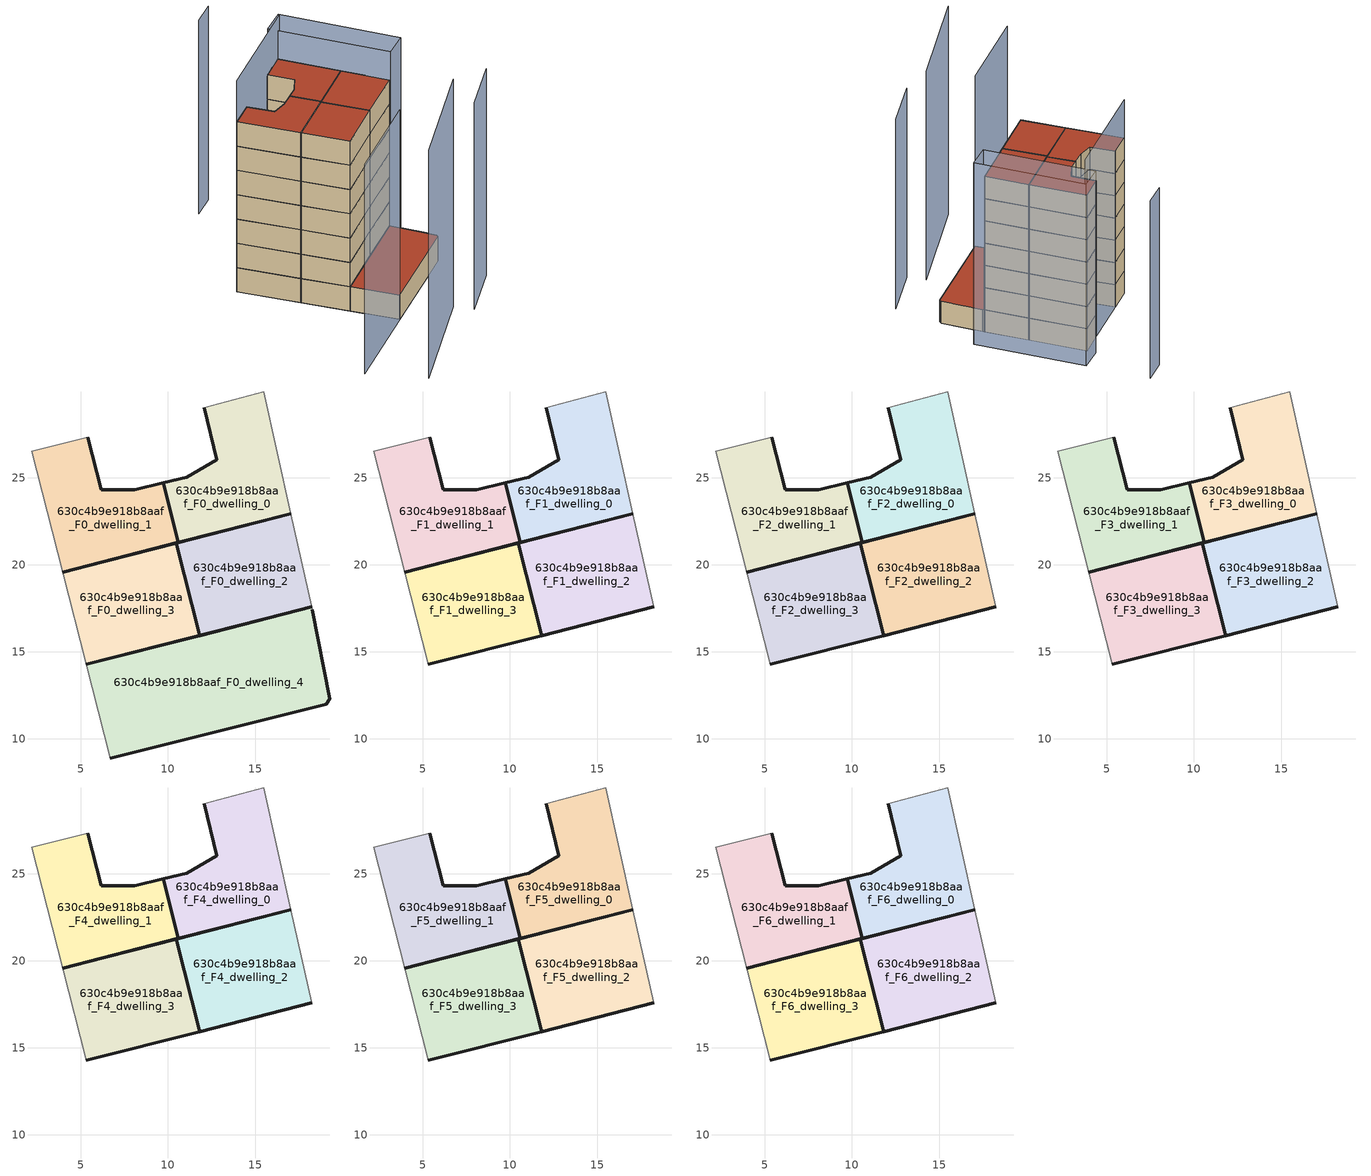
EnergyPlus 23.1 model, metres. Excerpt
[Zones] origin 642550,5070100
630c4b9e918b8aaf_F0_dwelling_0
 floor ground (EU_floor_Construction): 17.05,22.92 15.49,29.92 12.49,29.12 12.09,29.01 12.79,26.01 11.08,25.01 9.73,24.7 10.6,21.28 z0
 wall outside (EU_wall_Construction): 17.05,22.92 10.6,21.28 9.73,24.7 11.08,25.01 12.79,26.01 12.09,29.01 z0:3
 wall adiabatic (EU_wall_Construction): 12.09,29.01 12.49,29.12 15.49,29.92 17.05,22.92 z0:3
630c4b9e918b8aaf_F0_dwelling_1
 floor ground (EU_floor_Construction): 10.6,21.28 9.73,24.7 8.08,24.31 6.18,24.31 5.38,27.32 2.18,26.52 3.95,19.58 z0
 wall outside (EU_wall_Construction): 5.38,27.32 6.18,24.31 8.08,24.31 9.73,24.7 10.6,21.28 3.95,19.58 z0:3
 wall adiabatic (EU_wall_Construction): 3.95,19.58 2.18,26.52 5.38,27.32 z0:3
630c4b9e918b8aaf_F0_dwelling_2
 floor ground (EU_floor_Construction): 18.25,17.58 17.05,22.92 10.46,21.24 11.82,15.93 z0
 wall outside (EU_wall_Construction): 18.25,17.58 11.82,15.93 10.46,21.24 17.05,22.92 z0:3
 wall adiabatic (EU_wall_Construction): 17.05,22.92 18.25,17.58 z0:3
630c4b9e918b8aaf_F0_dwelling_3
 floor ground (EU_floor_Construction): 11.82,15.93 10.46,21.24 3.95,19.58 5.31,14.27 z0
 wall outside (EU_wall_Construction): 3.95,19.58 10.46,21.24 11.82,15.93 5.31,14.27 z0:3
 wall adiabatic (EU_wall_Construction): 5.31,14.27 3.95,19.58 z0:3
630c4b9e918b8aaf_F0_dwelling_4
 floor ground (EU_floor_Construction): 19.09,12 19.29,12.3 18.29,17.41 18.25,17.58 5.31,14.27 6.68,8.9 z0
 wall outside (EU_wall_Construction): 5.31,14.27 18.25,17.58 / 18.29,17.41 19.29,12.3 19.09,12 6.68,8.9 z0:3
 wall adiabatic (EU_wall_Construction): 6.68,8.9 5.31,14.27 / 18.25,17.58 18.29,17.41 z0:3
 roof outside (EU_roof_Construction): 18.29,17.41 19.29,12.3 19.09,12 6.68,8.9 5.31,14.27 18.25,17.58 z3
630c4b9e918b8aaf_F1_dwelling_0
 floor to 630c4b9e918b8aaf_F0_dwelling_0 (EU_floor_Construction): 17.05,22.92 15.49,29.92 12.49,29.12 12.09,29.01 12.78,26.01 11.08,25.01 9.73,24.7 10.6,21.28 z3
 wall outside (EU_wall_Construction): 17.05,22.92 10.6,21.28 9.73,24.7 11.08,25.01 12.79,26.01 12.09,29.01 z3:6
 wall adiabatic (EU_wall_Construction): 12.09,29.01 12.49,29.12 15.49,29.92 17.05,22.92 z3:6
630c4b9e918b8aaf_F1_dwelling_1
 floor to 630c4b9e918b8aaf_F0_dwelling_1 (EU_floor_Construction): 10.6,21.28 9.73,24.7 8.08,24.31 6.18,24.31 5.38,27.32 2.18,26.52 3.95,19.58 z3
 wall outside (EU_wall_Construction): 5.38,27.32 6.18,24.31 8.08,24.31 9.73,24.7 10.6,21.28 3.95,19.58 z3:6
 wall adiabatic (EU_wall_Construction): 3.95,19.58 2.18,26.52 5.38,27.32 z3:6
630c4b9e918b8aaf_F1_dwelling_2
 floor to 630c4b9e918b8aaf_F0_dwelling_2 (EU_floor_Construction): 18.25,17.58 17.05,22.92 10.46,21.24 11.82,15.93 z3
 wall outside (EU_wall_Construction): 18.25,17.58 11.82,15.93 10.46,21.24 17.05,22.92 z3:6
 wall adiabatic (EU_wall_Construction): 17.05,22.92 18.25,17.58 z3:6
630c4b9e918b8aaf_F1_dwelling_3
 floor to 630c4b9e918b8aaf_F0_dwelling_3 (EU_floor_Construction): 11.82,15.93 10.46,21.24 3.95,19.58 5.31,14.27 z3
 wall outside (EU_wall_Construction): 3.95,19.58 10.46,21.24 11.82,15.93 5.31,14.27 z3:6
 wall adiabatic (EU_wall_Construction): 5.31,14.27 3.95,19.58 z3:6
630c4b9e918b8aaf_F2_dwelling_0
 floor to 630c4b9e918b8aaf_F1_dwelling_0 (EU_floor_Construction): 17.05,22.92 15.49,29.92 12.49,29.12 12.09,29.01 12.78,26.01 11.08,25.01 9.73,24.7 10.6,21.28 z6
 wall outside (EU_wall_Construction): 17.05,22.92 10.6,21.28 9.73,24.7 11.08,25.01 12.79,26.01 12.09,29.01 z6:9
 wall adiabatic (EU_wall_Construction): 12.09,29.01 12.49,29.12 15.49,29.92 17.05,22.92 z6:9
630c4b9e918b8aaf_F2_dwelling_1
 floor to 630c4b9e918b8aaf_F1_dwelling_1 (EU_floor_Construction): 10.6,21.28 9.73,24.7 8.08,24.31 6.18,24.31 5.38,27.32 2.18,26.52 3.95,19.58 z6
 wall outside (EU_wall_Construction): 5.38,27.32 6.18,24.31 8.08,24.31 9.73,24.7 10.6,21.28 3.95,19.58 z6:9
 wall adiabatic (EU_wall_Construction): 3.95,19.58 2.18,26.52 5.38,27.32 z6:9
630c4b9e918b8aaf_F2_dwelling_2
 floor to 630c4b9e918b8aaf_F1_dwelling_2 (EU_floor_Construction): 18.25,17.58 17.05,22.92 10.46,21.24 11.82,15.93 z6
 wall outside (EU_wall_Construction): 18.25,17.58 11.82,15.93 10.46,21.24 17.05,22.92 z6:9
 wall adiabatic (EU_wall_Construction): 17.05,22.92 18.25,17.58 z6:9
630c4b9e918b8aaf_F2_dwelling_3
 floor to 630c4b9e918b8aaf_F1_dwelling_3 (EU_floor_Construction): 11.82,15.93 10.46,21.24 3.95,19.58 5.31,14.27 z6
 wall outside (EU_wall_Construction): 3.95,19.58 10.46,21.24 11.82,15.93 5.31,14.27 z6:9
 wall adiabatic (EU_wall_Construction): 5.31,14.27 3.95,19.58 z6:9
630c4b9e918b8aaf_F3_dwelling_0
 floor to 630c4b9e918b8aaf_F2_dwelling_0 (EU_floor_Construction): 17.05,22.92 15.49,29.92 12.49,29.12 12.09,29.01 12.78,26.01 11.08,25.01 9.73,24.7 10.6,21.28 z9
 wall outside (EU_wall_Construction): 17.05,22.92 10.6,21.28 9.73,24.7 11.08,25.01 12.79,26.01 12.09,29.01 z9:12
 wall adiabatic (EU_wall_Construction): 12.09,29.01 12.49,29.12 15.49,29.92 17.05,22.92 z9:12
630c4b9e918b8aaf_F3_dwelling_1
 floor to 630c4b9e918b8aaf_F2_dwelling_1 (EU_floor_Construction): 10.6,21.28 9.73,24.7 8.08,24.31 6.18,24.31 5.38,27.32 2.18,26.52 3.95,19.58 z9
 wall outside (EU_wall_Construction): 5.38,27.32 6.18,24.31 8.08,24.31 9.73,24.7 10.6,21.28 3.95,19.58 z9:12
 wall adiabatic (EU_wall_Construction): 3.95,19.58 2.18,26.52 5.38,27.32 z9:12
630c4b9e918b8aaf_F3_dwelling_2
 floor to 630c4b9e918b8aaf_F2_dwelling_2 (EU_floor_Construction): 18.25,17.58 17.05,22.92 10.46,21.24 11.82,15.93 z9
 wall outside (EU_wall_Construction): 18.25,17.58 11.82,15.93 10.46,21.24 17.05,22.92 z9:12
 wall adiabatic (EU_wall_Construction): 17.05,22.92 18.25,17.58 z9:12
630c4b9e918b8aaf_F3_dwelling_3
 floor to 630c4b9e918b8aaf_F2_dwelling_3 (EU_floor_Construction): 11.82,15.93 10.46,21.24 3.95,19.58 5.31,14.27 z9
 wall outside (EU_wall_Construction): 3.95,19.58 10.46,21.24 11.82,15.93 5.31,14.27 z9:12
 wall adiabatic (EU_wall_Construction): 5.31,14.27 3.95,19.58 z9:12
630c4b9e918b8aaf_F4_dwelling_0
 floor to 630c4b9e918b8aaf_F3_dwelling_0 (EU_floor_Construction): 17.05,22.92 15.49,29.92 12.49,29.12 12.09,29.01 12.78,26.01 11.08,25.01 9.73,24.7 10.6,21.28 z12
 wall outside (EU_wall_Construction): 17.05,22.92 10.6,21.28 9.73,24.7 11.08,25.01 12.79,26.01 12.09,29.01 z12:15
 wall adiabatic (EU_wall_Construction): 12.09,29.01 12.49,29.12 15.49,29.92 17.05,22.92 z12:15
630c4b9e918b8aaf_F4_dwelling_1
 floor to 630c4b9e918b8aaf_F3_dwelling_1 (EU_floor_Construction): 10.6,21.28 9.73,24.7 8.08,24.31 6.18,24.31 5.38,27.32 2.18,26.52 3.95,19.58 z12
 wall outside (EU_wall_Construction): 5.38,27.32 6.18,24.31 8.08,24.31 9.73,24.7 10.6,21.28 3.95,19.58 z12:15
 wall adiabatic (EU_wall_Construction): 3.95,19.58 2.18,26.52 5.38,27.32 z12:15
630c4b9e918b8aaf_F4_dwelling_2
 floor to 630c4b9e918b8aaf_F3_dwelling_2 (EU_floor_Construction): 18.25,17.58 17.05,22.92 10.46,21.24 11.82,15.93 z12
 wall outside (EU_wall_Construction): 18.25,17.58 11.82,15.93 10.46,21.24 17.05,22.92 z12:15
 wall adiabatic (EU_wall_Construction): 17.05,22.92 18.25,17.58 z12:15
630c4b9e918b8aaf_F4_dwelling_3
 floor to 630c4b9e918b8aaf_F3_dwelling_3 (EU_floor_Construction): 11.82,15.93 10.46,21.24 3.95,19.58 5.31,14.27 z12
 wall outside (EU_wall_Construction): 3.95,19.58 10.46,21.24 11.82,15.93 5.31,14.27 z12:15
 wall adiabatic (EU_wall_Construction): 5.31,14.27 3.95,19.58 z12:15
630c4b9e918b8aaf_F5_dwelling_0
 floor to 630c4b9e918b8aaf_F4_dwelling_0 (EU_floor_Construction): 17.05,22.92 15.49,29.92 12.49,29.12 12.09,29.01 12.78,26.01 11.08,25.01 9.73,24.7 10.6,21.28 z15
 wall outside (EU_wall_Construction): 17.05,22.92 10.6,21.28 9.73,24.7 11.08,25.01 12.79,26.01 12.09,29.01 z15:18
 wall adiabatic (EU_wall_Construction): 12.09,29.01 12.49,29.12 15.49,29.92 17.05,22.92 z15:18
630c4b9e918b8aaf_F5_dwelling_1
 floor to 630c4b9e918b8aaf_F4_dwelling_1 (EU_floor_Construction): 10.6,21.28 9.73,24.7 8.08,24.31 6.18,24.31 5.38,27.32 2.18,26.52 3.95,19.58 z15
 wall outside (EU_wall_Construction): 5.38,27.32 6.18,24.31 8.08,24.31 9.73,24.7 10.6,21.28 3.95,19.58 z15:18
 wall adiabatic (EU_wall_Construction): 3.95,19.58 2.18,26.52 5.38,27.32 z15:18
630c4b9e918b8aaf_F5_dwelling_2
 floor to 630c4b9e918b8aaf_F4_dwelling_2 (EU_floor_Construction): 18.25,17.58 17.05,22.92 10.46,21.24 11.82,15.93 z15
 wall outside (EU_wall_Construction): 18.25,17.58 11.82,15.93 10.46,21.24 17.05,22.92 z15:18
 wall adiabatic (EU_wall_Construction): 17.05,22.92 18.25,17.58 z15:18
630c4b9e918b8aaf_F5_dwelling_3
 floor to 630c4b9e918b8aaf_F4_dwelling_3 (EU_floor_Construction): 11.82,15.93 10.46,21.24 3.95,19.58 5.31,14.27 z15
 wall outside (EU_wall_Construction): 3.95,19.58 10.46,21.24 11.82,15.93 5.31,14.27 z15:18
 wall adiabatic (EU_wall_Construction): 5.31,14.27 3.95,19.58 z15:18
630c4b9e918b8aaf_F6_dwelling_0
 floor to 630c4b9e918b8aaf_F5_dwelling_0 (EU_floor_Construction): 17.05,22.92 15.49,29.92 12.49,29.12 12.09,29.01 12.78,26.01 11.08,25.01 9.73,24.7 10.6,21.28 z18
 wall outside (EU_wall_Construction): 17.05,22.92 10.6,21.28 9.73,24.7 11.08,25.01 12.79,26.01 12.09,29.01 z18:21
 wall adiabatic (EU_wall_Construction): 12.09,29.01 12.49,29.12 15.49,29.92 17.05,22.92 z18:21
 roof outside (EU_roof_Construction): 15.49,29.92 17.05,22.92 10.6,21.28 9.73,24.7 11.08,25.01 12.79,26.01 12.09,29.01 12.49,29.12 z21
630c4b9e918b8aaf_F6_dwelling_1
 floor to 630c4b9e918b8aaf_F5_dwelling_1 (EU_floor_Construction): 10.6,21.28 9.73,24.7 8.08,24.31 6.18,24.31 5.38,27.32 2.18,26.52 3.95,19.58 z18
 wall outside (EU_wall_Construction): 5.38,27.32 6.18,24.31 8.08,24.31 9.73,24.7 10.6,21.28 3.95,19.58 z18:21
 wall adiabatic (EU_wall_Construction): 3.95,19.58 2.18,26.52 5.38,27.32 z18:21
 roof outside (EU_roof_Construction): 9.73,24.7 10.6,21.28 3.95,19.58 2.18,26.52 5.38,27.32 6.18,24.31 8.08,24.31 z21
630c4b9e918b8aaf_F6_dwelling_2
 floor to 630c4b9e918b8aaf_F5_dwelling_2 (EU_floor_Construction): 18.25,17.58 17.05,22.92 10.46,21.24 11.82,15.93 z18
 wall outside (EU_wall_Construction): 18.25,17.58 11.82,15.93 10.46,21.24 17.05,22.92 z18:21
 wall adiabatic (EU_wall_Construction): 17.05,22.92 18.25,17.58 z18:21
 roof outside (EU_roof_Construction): 17.05,22.92 18.25,17.58 11.82,15.93 10.46,21.24 z21
630c4b9e918b8aaf_F6_dwelling_3
 floor to 630c4b9e918b8aaf_F5_dwelling_3 (EU_floor_Construction): 11.82,15.93 10.46,21.24 3.95,19.58 5.31,14.27 z18
 wall outside (EU_wall_Construction): 3.95,19.58 10.46,21.24 11.82,15.93 5.31,14.27 z18:21
 wall adiabatic (EU_wall_Construction): 5.31,14.27 3.95,19.58 z18:21
 roof outside (EU_roof_Construction): 10.46,21.24 11.82,15.93 5.31,14.27 3.95,19.58 z21
shading: -1.83,-0.2 11.96,5.58 z0:28.1; 12.73,3.38 19.33,6.07 z0:25.5; 18.29,31.61 21.24,18.05 / 21.24,18.05 18.21,17.39 / 18.21,17.39 15.26,30.96 / 15.26,30.96 18.29,31.61 z0:24.5; 6.68,8.9 -4.76,6 z0:25.9; 15.97,29.99 2.18,26.51 z0:26.1; 16.64,39.32 13.59,38.62 z0:23.9
[Building]
EU S2 Campaign: North Axis=0; Terrain=City; Solar Distribution=FullExterior
[Site:Location]
Lyon-Bron: Latitude=45.75; Longitude=5; Time Zone=1; Elevation=198
[SizingPeriod:WeatherFileDays]
AnnualSizingPeriod: Begin Month=1; Begin Day of Month=1; End Month=12; End Day of Month=31; Day of Week for Start Day=Monday; Use Weather File Daylight Saving Period=No; Use Weather File Rain and Snow Indicators=No
[MATERIAL]
EU_InternalMass_Material: Roughness=MediumRough; Thickness=0.1; Conductivity=1; Density=1800; Specific Heat=900; Thermal Absorptance=0.9; Solar Absorptance=0.7; Visible Absorptance=0.7
[MATERIAL:NOMASS] Roughness=MediumRough; Thermal Absorptance=0.9; Solar Absorptance=0.7; Visible Absorptance=0.7
Name | Thermal Resistance
EU_wall_NoMass | 0.776494
EU_roof_NoMass | 0.486893
EU_floor_NoMass | 0.421597
[CONSTRUCTION]
EU_wall_Construction: EU_wall_NoMass
EU_roof_Construction: EU_roof_NoMass
EU_floor_Construction: EU_floor_NoMass
EU_InternalMass_Construction: EU_InternalMass_Material
[ZONE] Type=1; Multiplier=1; Ceiling Height=autocalculate; Floor Area=autocalculate; Part of Total Floor Area=Yes
Name | Volume
630c4b9e918b8aaf_F0_dwelling_0; 630c4b9e918b8aaf_F1_dwelling_1; 630c4b9e918b8aaf_F2_dwelling_1; 630c4b9e918b8aaf_F3_dwelling_1; 630c4b9e918b8aaf_F4_dwelling_1; 630c4b9e918b8aaf_F5_dwelling_1; 630c4b9e918b8aaf_F6_dwelling_1 | 110.386
630c4b9e918b8aaf_F1_dwelling_0; 630c4b9e918b8aaf_F2_dwelling_0; 630c4b9e918b8aaf_F3_dwelling_0; 630c4b9e918b8aaf_F4_dwelling_0; 630c4b9e918b8aaf_F5_dwelling_0; 630c4b9e918b8aaf_F6_dwelling_0; 630c4b9e918b8aaf_F0_dwelling_1 | 110.385
630c4b9e918b8aaf_F0_dwelling_2; 630c4b9e918b8aaf_F1_dwelling_2; 630c4b9e918b8aaf_F2_dwelling_2; 630c4b9e918b8aaf_F3_dwelling_2; 630c4b9e918b8aaf_F4_dwelling_2; 630c4b9e918b8aaf_F5_dwelling_2; 630c4b9e918b8aaf_F6_dwelling_2 | 110.393
630c4b9e918b8aaf_F0_dwelling_3; 630c4b9e918b8aaf_F1_dwelling_3; 630c4b9e918b8aaf_F2_dwelling_3; 630c4b9e918b8aaf_F3_dwelling_3; 630c4b9e918b8aaf_F4_dwelling_3; 630c4b9e918b8aaf_F5_dwelling_3; 630c4b9e918b8aaf_F6_dwelling_3 | 110.382
630c4b9e918b8aaf_F0_dwelling_4 | 220.786
[INTERNALMASS] Construction=EU_InternalMass_Construction
Name | Zone or ZoneList | Surface Area
630c4b9e918b8aaf_F0_dwelling_0_EU_InternalMass | 630c4b9e918b8aaf_F0_dwelling_0 | 36.7947
630c4b9e918b8aaf_F0_dwelling_1_EU_InternalMass | 630c4b9e918b8aaf_F0_dwelling_1 | 36.7956
630c4b9e918b8aaf_F0_dwelling_2_EU_InternalMass | 630c4b9e918b8aaf_F0_dwelling_2 | 36.7975
630c4b9e918b8aaf_F0_dwelling_3_EU_InternalMass | 630c4b9e918b8aaf_F0_dwelling_3 | 36.7942
630c4b9e918b8aaf_F0_dwelling_4_EU_InternalMass | 630c4b9e918b8aaf_F0_dwelling_4 | 73.5954
630c4b9e918b8aaf_F1_dwelling_0_EU_InternalMass | 630c4b9e918b8aaf_F1_dwelling_0 | 55.1936
630c4b9e918b8aaf_F1_dwelling_1_EU_InternalMass | 630c4b9e918b8aaf_F1_dwelling_1 | 55.1992
630c4b9e918b8aaf_F1_dwelling_2_EU_InternalMass | 630c4b9e918b8aaf_F1_dwelling_2 | 55.1929
630c4b9e918b8aaf_F1_dwelling_3_EU_InternalMass | 630c4b9e918b8aaf_F1_dwelling_3 | 55.1952
630c4b9e918b8aaf_F2_dwelling_0_EU_InternalMass | 630c4b9e918b8aaf_F2_dwelling_0 | 55.1936
630c4b9e918b8aaf_F2_dwelling_1_EU_InternalMass | 630c4b9e918b8aaf_F2_dwelling_1 | 55.1992
630c4b9e918b8aaf_F2_dwelling_2_EU_InternalMass | 630c4b9e918b8aaf_F2_dwelling_2 | 55.1929
630c4b9e918b8aaf_F2_dwelling_3_EU_InternalMass | 630c4b9e918b8aaf_F2_dwelling_3 | 55.1952
630c4b9e918b8aaf_F3_dwelling_0_EU_InternalMass | 630c4b9e918b8aaf_F3_dwelling_0 | 55.1936
630c4b9e918b8aaf_F3_dwelling_1_EU_InternalMass | 630c4b9e918b8aaf_F3_dwelling_1 | 55.1992
630c4b9e918b8aaf_F3_dwelling_2_EU_InternalMass | 630c4b9e918b8aaf_F3_dwelling_2 | 55.1929
630c4b9e918b8aaf_F3_dwelling_3_EU_InternalMass | 630c4b9e918b8aaf_F3_dwelling_3 | 55.1952
630c4b9e918b8aaf_F4_dwelling_0_EU_InternalMass | 630c4b9e918b8aaf_F4_dwelling_0 | 55.1936
630c4b9e918b8aaf_F4_dwelling_1_EU_InternalMass | 630c4b9e918b8aaf_F4_dwelling_1 | 55.1992
630c4b9e918b8aaf_F4_dwelling_2_EU_InternalMass | 630c4b9e918b8aaf_F4_dwelling_2 | 55.1929
630c4b9e918b8aaf_F4_dwelling_3_EU_InternalMass | 630c4b9e918b8aaf_F4_dwelling_3 | 55.1952
630c4b9e918b8aaf_F5_dwelling_0_EU_InternalMass | 630c4b9e918b8aaf_F5_dwelling_0 | 55.1936
630c4b9e918b8aaf_F5_dwelling_1_EU_InternalMass | 630c4b9e918b8aaf_F5_dwelling_1 | 55.1992
630c4b9e918b8aaf_F5_dwelling_2_EU_InternalMass | 630c4b9e918b8aaf_F5_dwelling_2 | 55.1929
630c4b9e918b8aaf_F5_dwelling_3_EU_InternalMass | 630c4b9e918b8aaf_F5_dwelling_3 | 55.1952
630c4b9e918b8aaf_F6_dwelling_0_EU_InternalMass | 630c4b9e918b8aaf_F6_dwelling_0 | 55.1936
630c4b9e918b8aaf_F6_dwelling_1_EU_InternalMass | 630c4b9e918b8aaf_F6_dwelling_1 | 55.1992
630c4b9e918b8aaf_F6_dwelling_2_EU_InternalMass | 630c4b9e918b8aaf_F6_dwelling_2 | 55.1929
630c4b9e918b8aaf_F6_dwelling_3_EU_InternalMass | 630c4b9e918b8aaf_F6_dwelling_3 | 55.1952
[OTHEREQUIPMENT] Fuel Type=Electricity; Design Level Calculation Method=Watts/Area; Power per Zone Floor Area=1; Fraction Latent=0; Fraction Radiant=0; Fraction Lost=0; Carbon Dioxide Generation Rate=0; EndUse Subcategory=EU_Step8_InternalGains
Name | Zone or ZoneList or Space or SpaceList | Schedule
EU_Step8_InternalGain_630c4b9e918b8aaf_F0_dwelling_0_f000 | 630c4b9e918b8aaf_F0_dwelling_0 | EU_Step8_GainSchedule_630c4b9e918b8aaf_F0_dwelling_0_f000
EU_Step8_InternalGain_630c4b9e918b8aaf_F0_dwelling_1_f000 | 630c4b9e918b8aaf_F0_dwelling_1 | EU_Step8_GainSchedule_630c4b9e918b8aaf_F0_dwelling_1_f000
EU_Step8_InternalGain_630c4b9e918b8aaf_F0_dwelling_2_f000 | 630c4b9e918b8aaf_F0_dwelling_2 | EU_Step8_GainSchedule_630c4b9e918b8aaf_F0_dwelling_2_f000
EU_Step8_InternalGain_630c4b9e918b8aaf_F0_dwelling_3_f000 | 630c4b9e918b8aaf_F0_dwelling_3 | EU_Step8_GainSchedule_630c4b9e918b8aaf_F0_dwelling_3_f000
EU_Step8_InternalGain_630c4b9e918b8aaf_F0_dwelling_4_f000 | 630c4b9e918b8aaf_F0_dwelling_4 | EU_Step8_GainSchedule_630c4b9e918b8aaf_F0_dwelling_4_f000
EU_Step8_InternalGain_630c4b9e918b8aaf_F1_dwelling_0_f000 | 630c4b9e918b8aaf_F1_dwelling_0 | EU_Step8_GainSchedule_630c4b9e918b8aaf_F1_dwelling_0_f000
EU_Step8_InternalGain_630c4b9e918b8aaf_F1_dwelling_1_f000 | 630c4b9e918b8aaf_F1_dwelling_1 | EU_Step8_GainSchedule_630c4b9e918b8aaf_F1_dwelling_1_f000
EU_Step8_InternalGain_630c4b9e918b8aaf_F1_dwelling_2_f000 | 630c4b9e918b8aaf_F1_dwelling_2 | EU_Step8_GainSchedule_630c4b9e918b8aaf_F1_dwelling_2_f000
EU_Step8_InternalGain_630c4b9e918b8aaf_F1_dwelling_3_f000 | 630c4b9e918b8aaf_F1_dwelling_3 | EU_Step8_GainSchedule_630c4b9e918b8aaf_F1_dwelling_3_f000
EU_Step8_InternalGain_630c4b9e918b8aaf_F2_dwelling_0_f000 | 630c4b9e918b8aaf_F2_dwelling_0 | EU_Step8_GainSchedule_630c4b9e918b8aaf_F2_dwelling_0_f000
EU_Step8_InternalGain_630c4b9e918b8aaf_F2_dwelling_1_f000 | 630c4b9e918b8aaf_F2_dwelling_1 | EU_Step8_GainSchedule_630c4b9e918b8aaf_F2_dwelling_1_f000
EU_Step8_InternalGain_630c4b9e918b8aaf_F2_dwelling_2_f000 | 630c4b9e918b8aaf_F2_dwelling_2 | EU_Step8_GainSchedule_630c4b9e918b8aaf_F2_dwelling_2_f000
EU_Step8_InternalGain_630c4b9e918b8aaf_F2_dwelling_3_f000 | 630c4b9e918b8aaf_F2_dwelling_3 | EU_Step8_GainSchedule_630c4b9e918b8aaf_F2_dwelling_3_f000
EU_Step8_InternalGain_630c4b9e918b8aaf_F3_dwelling_0_f000 | 630c4b9e918b8aaf_F3_dwelling_0 | EU_Step8_GainSchedule_630c4b9e918b8aaf_F3_dwelling_0_f000
EU_Step8_InternalGain_630c4b9e918b8aaf_F3_dwelling_1_f000 | 630c4b9e918b8aaf_F3_dwelling_1 | EU_Step8_GainSchedule_630c4b9e918b8aaf_F3_dwelling_1_f000
EU_Step8_InternalGain_630c4b9e918b8aaf_F3_dwelling_2_f000 | 630c4b9e918b8aaf_F3_dwelling_2 | EU_Step8_GainSchedule_630c4b9e918b8aaf_F3_dwelling_2_f000
EU_Step8_InternalGain_630c4b9e918b8aaf_F3_dwelling_3_f000 | 630c4b9e918b8aaf_F3_dwelling_3 | EU_Step8_GainSchedule_630c4b9e918b8aaf_F3_dwelling_3_f000
EU_Step8_InternalGain_630c4b9e918b8aaf_F4_dwelling_0_f000 | 630c4b9e918b8aaf_F4_dwelling_0 | EU_Step8_GainSchedule_630c4b9e918b8aaf_F4_dwelling_0_f000
EU_Step8_InternalGain_630c4b9e918b8aaf_F4_dwelling_1_f000 | 630c4b9e918b8aaf_F4_dwelling_1 | EU_Step8_GainSchedule_630c4b9e918b8aaf_F4_dwelling_1_f000
EU_Step8_InternalGain_630c4b9e918b8aaf_F4_dwelling_2_f000 | 630c4b9e918b8aaf_F4_dwelling_2 | EU_Step8_GainSchedule_630c4b9e918b8aaf_F4_dwelling_2_f000
EU_Step8_InternalGain_630c4b9e918b8aaf_F4_dwelling_3_f000 | 630c4b9e918b8aaf_F4_dwelling_3 | EU_Step8_GainSchedule_630c4b9e918b8aaf_F4_dwelling_3_f000
EU_Step8_InternalGain_630c4b9e918b8aaf_F5_dwelling_0_f000 | 630c4b9e918b8aaf_F5_dwelling_0 | EU_Step8_GainSchedule_630c4b9e918b8aaf_F5_dwelling_0_f000
EU_Step8_InternalGain_630c4b9e918b8aaf_F5_dwelling_1_f000 | 630c4b9e918b8aaf_F5_dwelling_1 | EU_Step8_GainSchedule_630c4b9e918b8aaf_F5_dwelling_1_f000
EU_Step8_InternalGain_630c4b9e918b8aaf_F5_dwelling_2_f000 | 630c4b9e918b8aaf_F5_dwelling_2 | EU_Step8_GainSchedule_630c4b9e918b8aaf_F5_dwelling_2_f000
EU_Step8_InternalGain_630c4b9e918b8aaf_F5_dwelling_3_f000 | 630c4b9e918b8aaf_F5_dwelling_3 | EU_Step8_GainSchedule_630c4b9e918b8aaf_F5_dwelling_3_f000
EU_Step8_InternalGain_630c4b9e918b8aaf_F6_dwelling_0_f000 | 630c4b9e918b8aaf_F6_dwelling_0 | EU_Step8_GainSchedule_630c4b9e918b8aaf_F6_dwelling_0_f000
EU_Step8_InternalGain_630c4b9e918b8aaf_F6_dwelling_1_f000 | 630c4b9e918b8aaf_F6_dwelling_1 | EU_Step8_GainSchedule_630c4b9e918b8aaf_F6_dwelling_1_f000
EU_Step8_InternalGain_630c4b9e918b8aaf_F6_dwelling_2_f000 | 630c4b9e918b8aaf_F6_dwelling_2 | EU_Step8_GainSchedule_630c4b9e918b8aaf_F6_dwelling_2_f000
EU_Step8_InternalGain_630c4b9e918b8aaf_F6_dwelling_3_f000 | 630c4b9e918b8aaf_F6_dwelling_3 | EU_Step8_GainSchedule_630c4b9e918b8aaf_F6_dwelling_3_f000
[ZONEVENTILATION:DESIGNFLOWRATE] Schedule=EU_AlwaysOn; Design Flow Rate Calculation Method=AirChanges/Hour; Air Changes per Hour=0.693814; Ventilation Type=Natural; Fan Pressure Rise=0; Fan Total Efficiency=1; Constant Term Coefficient=1; Temperature Term Coefficient=0; Velocity Term Coefficient=0; Velocity Squared Term Coefficient=0; Minimum Indoor Temperature=-100; Maximum Indoor Temperature=100; Delta Temperature=-100; Minimum Outdoor Temperature=-100; Maximum Outdoor Temperature=100; Maximum Wind Speed=40
Name | Zone or ZoneList or Space or SpaceList
EU_ConstantAir_630c4b9e918b8aaf_F0_dwelling_0 | 630c4b9e918b8aaf_F0_dwelling_0
EU_ConstantAir_630c4b9e918b8aaf_F0_dwelling_1 | 630c4b9e918b8aaf_F0_dwelling_1
EU_ConstantAir_630c4b9e918b8aaf_F0_dwelling_2 | 630c4b9e918b8aaf_F0_dwelling_2
EU_ConstantAir_630c4b9e918b8aaf_F0_dwelling_3 | 630c4b9e918b8aaf_F0_dwelling_3
EU_ConstantAir_630c4b9e918b8aaf_F0_dwelling_4 | 630c4b9e918b8aaf_F0_dwelling_4
EU_ConstantAir_630c4b9e918b8aaf_F1_dwelling_0 | 630c4b9e918b8aaf_F1_dwelling_0
EU_ConstantAir_630c4b9e918b8aaf_F1_dwelling_1 | 630c4b9e918b8aaf_F1_dwelling_1
EU_ConstantAir_630c4b9e918b8aaf_F1_dwelling_2 | 630c4b9e918b8aaf_F1_dwelling_2
EU_ConstantAir_630c4b9e918b8aaf_F1_dwelling_3 | 630c4b9e918b8aaf_F1_dwelling_3
EU_ConstantAir_630c4b9e918b8aaf_F2_dwelling_0 | 630c4b9e918b8aaf_F2_dwelling_0
EU_ConstantAir_630c4b9e918b8aaf_F2_dwelling_1 | 630c4b9e918b8aaf_F2_dwelling_1
EU_ConstantAir_630c4b9e918b8aaf_F2_dwelling_2 | 630c4b9e918b8aaf_F2_dwelling_2
EU_ConstantAir_630c4b9e918b8aaf_F2_dwelling_3 | 630c4b9e918b8aaf_F2_dwelling_3
EU_ConstantAir_630c4b9e918b8aaf_F3_dwelling_0 | 630c4b9e918b8aaf_F3_dwelling_0
EU_ConstantAir_630c4b9e918b8aaf_F3_dwelling_1 | 630c4b9e918b8aaf_F3_dwelling_1
EU_ConstantAir_630c4b9e918b8aaf_F3_dwelling_2 | 630c4b9e918b8aaf_F3_dwelling_2
EU_ConstantAir_630c4b9e918b8aaf_F3_dwelling_3 | 630c4b9e918b8aaf_F3_dwelling_3
EU_ConstantAir_630c4b9e918b8aaf_F4_dwelling_0 | 630c4b9e918b8aaf_F4_dwelling_0
EU_ConstantAir_630c4b9e918b8aaf_F4_dwelling_1 | 630c4b9e918b8aaf_F4_dwelling_1
EU_ConstantAir_630c4b9e918b8aaf_F4_dwelling_2 | 630c4b9e918b8aaf_F4_dwelling_2
EU_ConstantAir_630c4b9e918b8aaf_F4_dwelling_3 | 630c4b9e918b8aaf_F4_dwelling_3
EU_ConstantAir_630c4b9e918b8aaf_F5_dwelling_0 | 630c4b9e918b8aaf_F5_dwelling_0
EU_ConstantAir_630c4b9e918b8aaf_F5_dwelling_1 | 630c4b9e918b8aaf_F5_dwelling_1
EU_ConstantAir_630c4b9e918b8aaf_F5_dwelling_2 | 630c4b9e918b8aaf_F5_dwelling_2
EU_ConstantAir_630c4b9e918b8aaf_F5_dwelling_3 | 630c4b9e918b8aaf_F5_dwelling_3
EU_ConstantAir_630c4b9e918b8aaf_F6_dwelling_0 | 630c4b9e918b8aaf_F6_dwelling_0
EU_ConstantAir_630c4b9e918b8aaf_F6_dwelling_1 | 630c4b9e918b8aaf_F6_dwelling_1
EU_ConstantAir_630c4b9e918b8aaf_F6_dwelling_2 | 630c4b9e918b8aaf_F6_dwelling_2
EU_ConstantAir_630c4b9e918b8aaf_F6_dwelling_3 | 630c4b9e918b8aaf_F6_dwelling_3
[HVACTEMPLATE:THERMOSTAT] Constant Heating Setpoint=20; Constant Cooling Setpoint=50
EU_HeatOnly_630c4b9e918b8aaf_F0_dwelling_0; EU_HeatOnly_630c4b9e918b8aaf_F0_dwelling_1; EU_HeatOnly_630c4b9e918b8aaf_F0_dwelling_2; EU_HeatOnly_630c4b9e918b8aaf_F0_dwelling_3; EU_HeatOnly_630c4b9e918b8aaf_F0_dwelling_4; EU_HeatOnly_630c4b9e918b8aaf_F1_dwelling_0; EU_HeatOnly_630c4b9e918b8aaf_F1_dwelling_1; EU_HeatOnly_630c4b9e918b8aaf_F1_dwelling_2; EU_HeatOnly_630c4b9e918b8aaf_F1_dwelling_3; EU_HeatOnly_630c4b9e918b8aaf_F2_dwelling_0; EU_HeatOnly_630c4b9e918b8aaf_F2_dwelling_1; EU_HeatOnly_630c4b9e918b8aaf_F2_dwelling_2; EU_HeatOnly_630c4b9e918b8aaf_F2_dwelling_3; EU_HeatOnly_630c4b9e918b8aaf_F3_dwelling_0; EU_HeatOnly_630c4b9e918b8aaf_F3_dwelling_1; EU_HeatOnly_630c4b9e918b8aaf_F3_dwelling_2; EU_HeatOnly_630c4b9e918b8aaf_F3_dwelling_3; EU_HeatOnly_630c4b9e918b8aaf_F4_dwelling_0; EU_HeatOnly_630c4b9e918b8aaf_F4_dwelling_1; EU_HeatOnly_630c4b9e918b8aaf_F4_dwelling_2; EU_HeatOnly_630c4b9e918b8aaf_F4_dwelling_3; EU_HeatOnly_630c4b9e918b8aaf_F5_dwelling_0; EU_HeatOnly_630c4b9e918b8aaf_F5_dwelling_1; EU_HeatOnly_630c4b9e918b8aaf_F5_dwelling_2; EU_HeatOnly_630c4b9e918b8aaf_F5_dwelling_3; EU_HeatOnly_630c4b9e918b8aaf_F6_dwelling_0; EU_HeatOnly_630c4b9e918b8aaf_F6_dwelling_1; EU_HeatOnly_630c4b9e918b8aaf_F6_dwelling_2; EU_HeatOnly_630c4b9e918b8aaf_F6_dwelling_3
[HVACTEMPLATE:ZONE:IDEALLOADSAIRSYSTEM] System Availability Schedule=EU_AlwaysOn; Maximum Heating Supply Air Temperature=50; Minimum Cooling Supply Air Temperature=13; Maximum Heating Supply Air Humidity Ratio=0.0156; Minimum Cooling Supply Air Humidity Ratio=0.0077; Heating Limit=NoLimit; Cooling Limit=NoLimit; Heating Availability Schedule=EU_AlwaysOn; Cooling Availability Schedule=EU_CoolingOff; Dehumidification Control Type=ConstantSensibleHeatRatio; Cooling Sensible Heat Ratio=0.7; Dehumidification Setpoint=60; Humidification Control Type=None; Humidification Setpoint=30; Outdoor Air Method=None; Outdoor Air Flow Rate per Person=0.00944; Outdoor Air Flow Rate per Zone Floor Area=0; Outdoor Air Flow Rate per Zone=0; Demand Controlled Ventilation Type=None; Outdoor Air Economizer Type=NoEconomizer; Heat Recovery Type=None; Sensible Heat Recovery Effectiveness=0.7; Latent Heat Recovery Effectiveness=0.65
Name | Template Thermostat
630c4b9e918b8aaf_F0_dwelling_0 | EU_HeatOnly_630c4b9e918b8aaf_F0_dwelling_0
630c4b9e918b8aaf_F0_dwelling_1 | EU_HeatOnly_630c4b9e918b8aaf_F0_dwelling_1
630c4b9e918b8aaf_F0_dwelling_2 | EU_HeatOnly_630c4b9e918b8aaf_F0_dwelling_2
630c4b9e918b8aaf_F0_dwelling_3 | EU_HeatOnly_630c4b9e918b8aaf_F0_dwelling_3
630c4b9e918b8aaf_F0_dwelling_4 | EU_HeatOnly_630c4b9e918b8aaf_F0_dwelling_4
630c4b9e918b8aaf_F1_dwelling_0 | EU_HeatOnly_630c4b9e918b8aaf_F1_dwelling_0
630c4b9e918b8aaf_F1_dwelling_1 | EU_HeatOnly_630c4b9e918b8aaf_F1_dwelling_1
630c4b9e918b8aaf_F1_dwelling_2 | EU_HeatOnly_630c4b9e918b8aaf_F1_dwelling_2
630c4b9e918b8aaf_F1_dwelling_3 | EU_HeatOnly_630c4b9e918b8aaf_F1_dwelling_3
630c4b9e918b8aaf_F2_dwelling_0 | EU_HeatOnly_630c4b9e918b8aaf_F2_dwelling_0
630c4b9e918b8aaf_F2_dwelling_1 | EU_HeatOnly_630c4b9e918b8aaf_F2_dwelling_1
630c4b9e918b8aaf_F2_dwelling_2 | EU_HeatOnly_630c4b9e918b8aaf_F2_dwelling_2
630c4b9e918b8aaf_F2_dwelling_3 | EU_HeatOnly_630c4b9e918b8aaf_F2_dwelling_3
630c4b9e918b8aaf_F3_dwelling_0 | EU_HeatOnly_630c4b9e918b8aaf_F3_dwelling_0
630c4b9e918b8aaf_F3_dwelling_1 | EU_HeatOnly_630c4b9e918b8aaf_F3_dwelling_1
630c4b9e918b8aaf_F3_dwelling_2 | EU_HeatOnly_630c4b9e918b8aaf_F3_dwelling_2
630c4b9e918b8aaf_F3_dwelling_3 | EU_HeatOnly_630c4b9e918b8aaf_F3_dwelling_3
630c4b9e918b8aaf_F4_dwelling_0 | EU_HeatOnly_630c4b9e918b8aaf_F4_dwelling_0
630c4b9e918b8aaf_F4_dwelling_1 | EU_HeatOnly_630c4b9e918b8aaf_F4_dwelling_1
630c4b9e918b8aaf_F4_dwelling_2 | EU_HeatOnly_630c4b9e918b8aaf_F4_dwelling_2
630c4b9e918b8aaf_F4_dwelling_3 | EU_HeatOnly_630c4b9e918b8aaf_F4_dwelling_3
630c4b9e918b8aaf_F5_dwelling_0 | EU_HeatOnly_630c4b9e918b8aaf_F5_dwelling_0
630c4b9e918b8aaf_F5_dwelling_1 | EU_HeatOnly_630c4b9e918b8aaf_F5_dwelling_1
630c4b9e918b8aaf_F5_dwelling_2 | EU_HeatOnly_630c4b9e918b8aaf_F5_dwelling_2
630c4b9e918b8aaf_F5_dwelling_3 | EU_HeatOnly_630c4b9e918b8aaf_F5_dwelling_3
630c4b9e918b8aaf_F6_dwelling_0 | EU_HeatOnly_630c4b9e918b8aaf_F6_dwelling_0
630c4b9e918b8aaf_F6_dwelling_1 | EU_HeatOnly_630c4b9e918b8aaf_F6_dwelling_1
630c4b9e918b8aaf_F6_dwelling_2 | EU_HeatOnly_630c4b9e918b8aaf_F6_dwelling_2
630c4b9e918b8aaf_F6_dwelling_3 | EU_HeatOnly_630c4b9e918b8aaf_F6_dwelling_3
[SIZING:ZONE] Zone Cooling Design Supply Air Temperature Input Method=SupplyAirTemperature; Zone Cooling Design Supply Air Temperature=13; Zone Heating Design Supply Air Temperature Input Method=SupplyAirTemperature; Zone Heating Design Supply Air Temperature=50; Zone Cooling Design Supply Air Humidity Ratio=0.008; Zone Heating Design Supply Air Humidity Ratio=0.008; Cooling Design Air Flow Method=DesignDay; Cooling Design Air Flow Rate=0; Cooling Minimum Air Flow per Zone Floor Area=0.000762; Cooling Minimum Air Flow=0; Cooling Minimum Air Flow Fraction=0.2; Heating Design Air Flow Method=DesignDay; Heating Design Air Flow Rate=0; Heating Maximum Air Flow per Zone Floor Area=0.002032; Heating Maximum Air Flow=0.141576; Heating Maximum Air Flow Fraction=0.3; Account for Dedicated Outdoor Air System=No; Dedicated Outdoor Air System Control Strategy=NeutralSupplyAir; Dedicated Outdoor Air Low Setpoint Temperature for Design=autosize; Dedicated Outdoor Air High Setpoint Temperature for Design=autosize; Zone Load Sizing Method=Sensible Load Only No Latent Load; Zone Latent Cooling Design Supply Air Humidity Ratio Input Method=HumidityRatioDifference; Zone Cooling Design Supply Air Humidity Ratio Difference=0.005; Zone Latent Heating Design Supply Air Humidity Ratio Input Method=HumidityRatioDifference; Zone Humidification Design Supply Air Humidity Ratio Difference=0.005
630c4b9e918b8aaf_F0_dwelling_0; 630c4b9e918b8aaf_F0_dwelling_1; 630c4b9e918b8aaf_F0_dwelling_2; 630c4b9e918b8aaf_F0_dwelling_3; 630c4b9e918b8aaf_F0_dwelling_4; 630c4b9e918b8aaf_F1_dwelling_0; 630c4b9e918b8aaf_F1_dwelling_1; 630c4b9e918b8aaf_F1_dwelling_2; 630c4b9e918b8aaf_F1_dwelling_3; 630c4b9e918b8aaf_F2_dwelling_0; 630c4b9e918b8aaf_F2_dwelling_1; 630c4b9e918b8aaf_F2_dwelling_2; 630c4b9e918b8aaf_F2_dwelling_3; 630c4b9e918b8aaf_F3_dwelling_0; 630c4b9e918b8aaf_F3_dwelling_1; 630c4b9e918b8aaf_F3_dwelling_2; 630c4b9e918b8aaf_F3_dwelling_3; 630c4b9e918b8aaf_F4_dwelling_0; 630c4b9e918b8aaf_F4_dwelling_1; 630c4b9e918b8aaf_F4_dwelling_2; 630c4b9e918b8aaf_F4_dwelling_3; 630c4b9e918b8aaf_F5_dwelling_0; 630c4b9e918b8aaf_F5_dwelling_1; 630c4b9e918b8aaf_F5_dwelling_2; 630c4b9e918b8aaf_F5_dwelling_3; 630c4b9e918b8aaf_F6_dwelling_0; 630c4b9e918b8aaf_F6_dwelling_1; 630c4b9e918b8aaf_F6_dwelling_2; 630c4b9e918b8aaf_F6_dwelling_3
[SCHEDULE:CONSTANT]
Name | Hourly Value
EU_AlwaysOn | 1
EU_CoolingOff | 0
[SCHEDULE:FILE] Column Number=1; Rows to Skip at Top=0; Number of Hours of Data=8760; Column Separator=Comma; Interpolate to Timestep=No; Minutes per Item=60; Adjust Schedule for Daylight Savings=Yes
Name | File
EU_Step8_GainSchedule_630c4b9e918b8aaf_F0_dwelling_0_f000 | ../../schedules/630c4b9e918b8aaf/630c4b9e918b8aaf_F0_dwelling_0_f000_gain.csv
EU_Step8_GainSchedule_630c4b9e918b8aaf_F0_dwelling_1_f000 | ../../schedules/630c4b9e918b8aaf/630c4b9e918b8aaf_F0_dwelling_1_f000_gain.csv
EU_Step8_GainSchedule_630c4b9e918b8aaf_F0_dwelling_2_f000 | ../../schedules/630c4b9e918b8aaf/630c4b9e918b8aaf_F0_dwelling_2_f000_gain.csv
EU_Step8_GainSchedule_630c4b9e918b8aaf_F0_dwelling_3_f000 | ../../schedules/630c4b9e918b8aaf/630c4b9e918b8aaf_F0_dwelling_3_f000_gain.csv
EU_Step8_GainSchedule_630c4b9e918b8aaf_F0_dwelling_4_f000 | ../../schedules/630c4b9e918b8aaf/630c4b9e918b8aaf_F0_dwelling_4_f000_gain.csv
EU_Step8_GainSchedule_630c4b9e918b8aaf_F1_dwelling_0_f000 | ../../schedules/630c4b9e918b8aaf/630c4b9e918b8aaf_F1_dwelling_0_f000_gain.csv
EU_Step8_GainSchedule_630c4b9e918b8aaf_F1_dwelling_1_f000 | ../../schedules/630c4b9e918b8aaf/630c4b9e918b8aaf_F1_dwelling_1_f000_gain.csv
EU_Step8_GainSchedule_630c4b9e918b8aaf_F1_dwelling_2_f000 | ../../schedules/630c4b9e918b8aaf/630c4b9e918b8aaf_F1_dwelling_2_f000_gain.csv
EU_Step8_GainSchedule_630c4b9e918b8aaf_F1_dwelling_3_f000 | ../../schedules/630c4b9e918b8aaf/630c4b9e918b8aaf_F1_dwelling_3_f000_gain.csv
EU_Step8_GainSchedule_630c4b9e918b8aaf_F2_dwelling_0_f000 | ../../schedules/630c4b9e918b8aaf/630c4b9e918b8aaf_F2_dwelling_0_f000_gain.csv
EU_Step8_GainSchedule_630c4b9e918b8aaf_F2_dwelling_1_f000 | ../../schedules/630c4b9e918b8aaf/630c4b9e918b8aaf_F2_dwelling_1_f000_gain.csv
EU_Step8_GainSchedule_630c4b9e918b8aaf_F2_dwelling_2_f000 | ../../schedules/630c4b9e918b8aaf/630c4b9e918b8aaf_F2_dwelling_2_f000_gain.csv
EU_Step8_GainSchedule_630c4b9e918b8aaf_F2_dwelling_3_f000 | ../../schedules/630c4b9e918b8aaf/630c4b9e918b8aaf_F2_dwelling_3_f000_gain.csv
EU_Step8_GainSchedule_630c4b9e918b8aaf_F3_dwelling_0_f000 | ../../schedules/630c4b9e918b8aaf/630c4b9e918b8aaf_F3_dwelling_0_f000_gain.csv
EU_Step8_GainSchedule_630c4b9e918b8aaf_F3_dwelling_1_f000 | ../../schedules/630c4b9e918b8aaf/630c4b9e918b8aaf_F3_dwelling_1_f000_gain.csv
EU_Step8_GainSchedule_630c4b9e918b8aaf_F3_dwelling_2_f000 | ../../schedules/630c4b9e918b8aaf/630c4b9e918b8aaf_F3_dwelling_2_f000_gain.csv
EU_Step8_GainSchedule_630c4b9e918b8aaf_F3_dwelling_3_f000 | ../../schedules/630c4b9e918b8aaf/630c4b9e918b8aaf_F3_dwelling_3_f000_gain.csv
EU_Step8_GainSchedule_630c4b9e918b8aaf_F4_dwelling_0_f000 | ../../schedules/630c4b9e918b8aaf/630c4b9e918b8aaf_F4_dwelling_0_f000_gain.csv
EU_Step8_GainSchedule_630c4b9e918b8aaf_F4_dwelling_1_f000 | ../../schedules/630c4b9e918b8aaf/630c4b9e918b8aaf_F4_dwelling_1_f000_gain.csv
EU_Step8_GainSchedule_630c4b9e918b8aaf_F4_dwelling_2_f000 | ../../schedules/630c4b9e918b8aaf/630c4b9e918b8aaf_F4_dwelling_2_f000_gain.csv
EU_Step8_GainSchedule_630c4b9e918b8aaf_F4_dwelling_3_f000 | ../../schedules/630c4b9e918b8aaf/630c4b9e918b8aaf_F4_dwelling_3_f000_gain.csv
EU_Step8_GainSchedule_630c4b9e918b8aaf_F5_dwelling_0_f000 | ../../schedules/630c4b9e918b8aaf/630c4b9e918b8aaf_F5_dwelling_0_f000_gain.csv
EU_Step8_GainSchedule_630c4b9e918b8aaf_F5_dwelling_1_f000 | ../../schedules/630c4b9e918b8aaf/630c4b9e918b8aaf_F5_dwelling_1_f000_gain.csv
EU_Step8_GainSchedule_630c4b9e918b8aaf_F5_dwelling_2_f000 | ../../schedules/630c4b9e918b8aaf/630c4b9e918b8aaf_F5_dwelling_2_f000_gain.csv
EU_Step8_GainSchedule_630c4b9e918b8aaf_F5_dwelling_3_f000 | ../../schedules/630c4b9e918b8aaf/630c4b9e918b8aaf_F5_dwelling_3_f000_gain.csv
EU_Step8_GainSchedule_630c4b9e918b8aaf_F6_dwelling_0_f000 | ../../schedules/630c4b9e918b8aaf/630c4b9e918b8aaf_F6_dwelling_0_f000_gain.csv
EU_Step8_GainSchedule_630c4b9e918b8aaf_F6_dwelling_1_f000 | ../../schedules/630c4b9e918b8aaf/630c4b9e918b8aaf_F6_dwelling_1_f000_gain.csv
EU_Step8_GainSchedule_630c4b9e918b8aaf_F6_dwelling_2_f000 | ../../schedules/630c4b9e918b8aaf/630c4b9e918b8aaf_F6_dwelling_2_f000_gain.csv
EU_Step8_GainSchedule_630c4b9e918b8aaf_F6_dwelling_3_f000 | ../../schedules/630c4b9e918b8aaf/630c4b9e918b8aaf_F6_dwelling_3_f000_gain.csv
